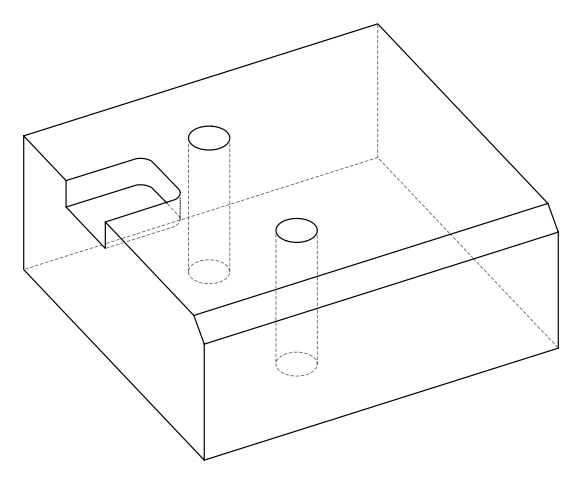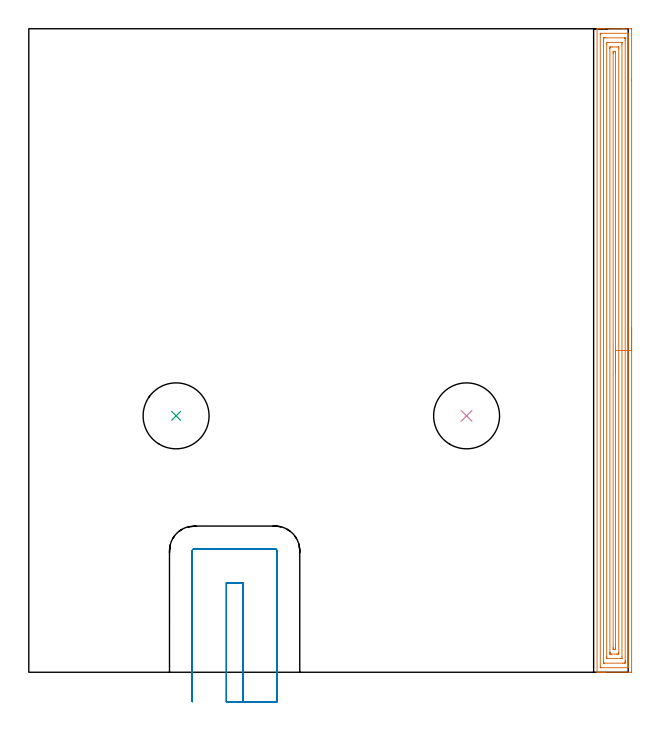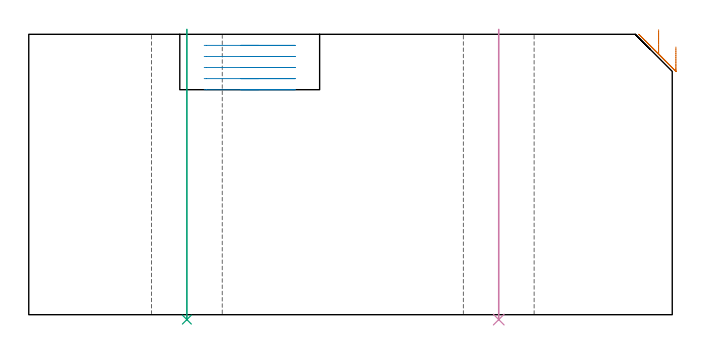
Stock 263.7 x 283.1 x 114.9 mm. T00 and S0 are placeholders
(PLAN: 4 operations, 2 tool changes, 18.2 min)
(1 AREA_MILL | FG_CHAMFER_SURFACE | UGT0205_001 | 13.83 min | 32835 mm3)
(2 MILL_SLOT | SLOT_PARTIAL_RECTANGULAR | UGT0201_136 | Follow Part, ap 5, ae 75% | 3.41 min | 82403 mm3)
(3 INDEXABLE_INSERT_DRILL_THROUGH_HOLE_FROM_SOLID | STEP1HOLE | NXT0302_029 | 0.48 min | 75832 mm3)
(4 INDEXABLE_INSERT_DRILL_THROUGH_HOLE_FROM_SOLID_1 | STEP1HOLE_1 | NXT0302_029 | 0.48 min | 75879 mm3)
(TOOL UGT0205_001 | Chamfer Mill 20 x 3 x 45 deg. | D20 FL50 Z2)
(TOOL UGT0201_136 | Carbide End Mill 20.0 | D20 FL30 Z4)
(TOOL NXT0302_029 | Index. Insert Drill 29mm [880-D2900L32-05] | D29 PA176 FL145 Z2)
(OP 1 AREA_MILL)
G17 G21 G94 G90
T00 M6
G54
G17 G0 G90 X265.2 Y151.55 S1061 M3
G43 Z124.9 H0
Z109.7
G94 G1 Y151.512 Z108.828 F250.
Y151.398 Z107.963
Y151.209 Z107.112
Y150.947 Z106.28
Y150.613 Z105.474
Y150.21 Z104.7
Y149.742 Z103.964
Y149.21 Z103.272
Y148.621 Z102.629
Y147.978 Z102.04
Y147.286 Z101.508
Y146.55 Z101.04
Y145.776 Z100.637
Y144.97 Z100.303
Y144.138 Z100.041
Y143.286 Z99.852
Y142.422 Z99.738
Y141.55 Z99.7
Y0.6
X265.196 Y0.221 Z99.702
X265.192 Y0.01 Z99.706
X264.977 Y0. Z99.921
X253.767 Z111.128
X253.171 Z111.723
X252.591 Z112.306
X252.285 Z112.611
X251.705 Z113.191
X251.399 Z113.496
X250.786 Z114.113
X250.355 Z114.544
X250.024 Z114.866
X250.003 Y0.009 Z114.888
X250. Y0.154 Z114.9
Y282.946
X250.003 Y283.091 Z114.888
X250.023 Y283.093 Z114.868
X250.355 Y283.1 Z114.544
X250.786 Z114.113
X251.399 Z113.496
X252.591 Z112.306
X253.171 Z111.723
X261.442 Z103.456
X264.687 Z100.21
X264.979 Y283.098 Z99.919
X265.192 Y283.09 Z99.706
X265.199 Y282.876 Z99.699
X265.2 Y260.476 Z99.7
Y141.55
X263.786 Z101.114
Y2.385
X263.784 Y2.165 Z101.116
X263.782 Y2.056 Z101.118
X263.779 Y2.011 Z101.121
X263.679 Y2.008 Z101.221
X263.296 Y2.001 Z101.604
X251.78 Z113.12
X251.545 Y2.005 Z113.355
X251.45 Y2.01 Z113.45
X251.421 Y2.017 Z113.479
X251.419 Y2.061 Z113.481
X251.416 Y2.163 Z113.484
X251.414 Y2.369 Z113.486
Y280.715
X251.416 Y280.935 Z113.484
X251.418 Y281.044 Z113.482
X251.421 Y281.089 Z113.479
X251.521 Y281.092 Z113.379
X251.904 Y281.099 Z112.996
X263.42 Z101.48
X263.655 Y281.095 Z101.245
X263.75 Y281.09 Z101.15
X263.779 Y281.083 Z101.121
X263.781 Y281.039 Z101.119
X263.784 Y280.937 Z101.116
X263.786 Y280.731 Z101.114
Y141.55
X262.372 Z102.528
X262.371 Y5.061 Z102.529
X262.37 Y4.717 Z102.53
X262.365 Y4.169 Z102.535
X262.358 Y4.01 Z102.542
X262.195 Y4.002 Z102.705
X262.029 Y4.001 Z102.871
X261.311 Y4. Z103.589
X253.171 Y4.001 Z111.729
X253.003 Y4.004 Z111.897
X252.892 Y4.01 Z112.008
X252.835 Y4.021 Z112.065
X252.832 Y4.054 Z112.068
X252.83 Y4.169 Z112.07
X252.829 Y4.513 Z112.071
X252.828 Y5.061 Z112.072
X252.829 Y278.039 Z112.071
X252.83 Y278.383 Z112.07
X252.835 Y278.931 Z112.065
X252.842 Y279.09 Z112.058
X253.005 Y279.098 Z111.895
X253.171 Y279.099 Z111.729
X253.889 Y279.1 Z111.011
X262.029 Y279.099 Z102.871
X262.197 Y279.096 Z102.703
X262.308 Y279.09 Z102.592
X262.365 Y279.079 Z102.535
X262.368 Y279.046 Z102.532
X262.37 Y278.931 Z102.53
X262.371 Y278.587 Z102.529
X262.372 Y278.039 Z102.528
Y141.55
X260.957 Z103.943
Y6.845
X260.955 Y6.142 Z103.945
X260.952 Y6.04 Z103.948
X260.951 Y6.017 Z103.949
X260.938 Y6.01 Z103.962
X260.887 Y6.007 Z104.013
X260.677 Y6.003 Z104.223
X260.258 Y6. Z104.642
X254.508 Y6.001 Z110.392
X254.315 Y6.004 Z110.585
X254.267 Y6.007 Z110.633
X254.249 Y6.011 Z110.651
X254.248 Y6.025 Z110.652
X254.245 Y6.089 Z110.655
X254.243 Y6.657 Z110.657
Y6.845
Y276.255
X254.245 Y276.958 Z110.655
X254.248 Y277.06 Z110.652
X254.249 Y277.083 Z110.651
X254.262 Y277.09 Z110.638
X254.313 Y277.093 Z110.587
X254.523 Y277.097 Z110.377
X254.942 Y277.1 Z109.958
X260.692 Y277.099 Z104.208
X260.885 Y277.096 Z104.015
X260.933 Y277.093 Z103.967
X260.951 Y277.089 Z103.949
X260.952 Y277.075 Z103.948
X260.955 Y277.011 Z103.945
X260.957 Y276.443 Z103.943
Y276.255
Y141.55
X259.543 Z105.357
Y8.629
X259.541 Y8.459 Z105.359
X259.536 Y8.284 Z105.364
X259.521 Y8.01 Z105.379
X259.372 Y8.006 Z105.528
X259.11 Y8.001 Z105.79
X258.486 Y8. Z106.414
X256.453 Z108.447
X255.828 Y8.002 Z109.072
X255.739 Y8.005 Z109.161
X255.686 Y8.01 Z109.214
X255.664 Y8.02 Z109.236
X255.662 Y8.111 Z109.238
X255.658 Y8.456 Z109.242
X255.657 Y8.629 Z109.243
Y8.802
X255.658 Y274.471 Z109.242
X255.659 Y274.641 Z109.241
X255.664 Y274.816 Z109.236
X255.679 Y275.09 Z109.221
X255.828 Y275.094 Z109.072
X256.09 Y275.099 Z108.81
X256.714 Y275.1 Z108.186
X258.747 Z106.153
X259.372 Y275.098 Z105.528
X259.461 Y275.095 Z105.439
X259.514 Y275.09 Z105.386
X259.536 Y275.08 Z105.364
X259.538 Y274.988 Z105.362
X259.542 Y274.644 Z105.358
X259.543 Y274.471 Z105.357
Y274.298
Y141.55
X258.129 Z106.771
Y10.773
X258.127 Y10.413 Z106.773
X258.124 Y10.147 Z106.776
X258.122 Y10.023 Z106.778
X258.001 Y10.009 Z106.899
X257.6 Y10.005 Z107.3
X257.12 Y10.004 Z107.78
X257.083 Y10.01 Z107.817
X257.078 Y10.047 Z107.822
X257.074 Y10.413 Z107.826
X257.072 Y10.945 Z107.828
X257.071 Y272.327 Z107.829
X257.073 Y272.687 Z107.827
X257.076 Y272.953 Z107.824
X257.078 Y273.077 Z107.822
X257.199 Y273.091 Z107.701
X257.6 Y273.095 Z107.3
X258.08 Y273.096 Z106.82
X258.117 Y273.09 Z106.783
X258.122 Y273.053 Z106.778
X258.126 Y272.687 Z106.774
X258.128 Y272.155 Z106.772
X258.129 Y141.55 Z106.771
Y140.678 Z106.809
Y139.814 Z106.923
Y138.962 Z107.112
Y138.13 Z107.374
Y137.324 Z107.708
Y136.55 Z108.111
Y135.814 Z108.58
Y135.122 Z109.111
Y134.479 Z109.7
Y133.89 Z110.343
Y133.358 Z111.035
Y132.89 Z111.771
Y132.487 Z112.545
Y132.153 Z113.351
Y131.891 Z114.183
Y131.702 Z115.035
Y131.588 Z115.899
Y131.55 Z116.771
G0 Z124.9
M5
M2
(OP 2 MILL_SLOT)
G17 G21 G94 G90
T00 M6
G54
G17 G0 G90 X94.2 Y-13. S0 M3
G43 Z124.9 H0
Z110.36
G94 G1 Y-10. F250.
Y39.3 F500.
X86.9
Y-10.
Y-13. F250.
X109.2
Y-10.
Y53.4 F500.
G3 X108.3 Y54.3 R0.9
G1 X72.8
G3 X71.9 Y53.4 R0.9
G1 Y-10.
Y-13. F250.
G0 X94.2 Z105.82
G1 Y-10.
Y39.3 F500.
X86.9
Y-10.
Y-13. F250.
X109.2
Y-10.
Y53.4 F500.
G3 X108.3 Y54.3 R0.9
G1 X72.8
G3 X71.9 Y53.4 R0.9
G1 Y-10.
Y-13. F250.
G0 X94.2 Z101.28
G1 Y-10.
Y39.3 F500.
X86.9
Y-10.
Y-13. F250.
X109.2
Y-10.
Y53.4 F500.
G3 X108.3 Y54.3 R0.9
G1 X72.8
G3 X71.9 Y53.4 R0.9
G1 Y-10.
Y-13. F250.
G0 X94.2 Z96.74
G1 Y-10.
Y39.3 F500.
X86.9
Y-10.
Y-13. F250.
X109.2
Y-10.
Y53.4 F500.
G3 X108.3 Y54.3 R0.9
G1 X72.8
G3 X71.9 Y53.4 R0.9
G1 Y-10.
Y-13. F250.
G0 X94.2 Z92.2
G1 Y-10.
Y39.3 F500.
X86.9
Y-10.
Y-13. F250.
X109.2
Y-10.
Y53.4 F500.
G3 X108.3 Y54.3 R0.9
G1 X72.8
G3 X71.9 Y53.4 R0.9
G1 Y-10.
Y-13. F250.
G0 Z124.9
M5
M2
(OP 3 INDEXABLE_INSERT_DRILL_THROUGH_HOLE_FROM_SOLID)
G17 G21 G94 G90
T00 M6
G54
G17 G0 G90 X64.8 Y112.8 S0 M3
G43 Z124.9 H1
G94 G81 G98 Z-2.006 F250. R116.9
G80
M5
M2
(OP 4 INDEXABLE_INSERT_DRILL_THROUGH_HOLE_FROM_SOLID_1)
G17 G21 G94 G90
T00 M6
G54
G17 G0 G90 X192.6 Y112.8 S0 M3
G43 Z124.9 H1
G94 G81 G98 Z-2.006 F250. R116.9
G80
M5
M2
